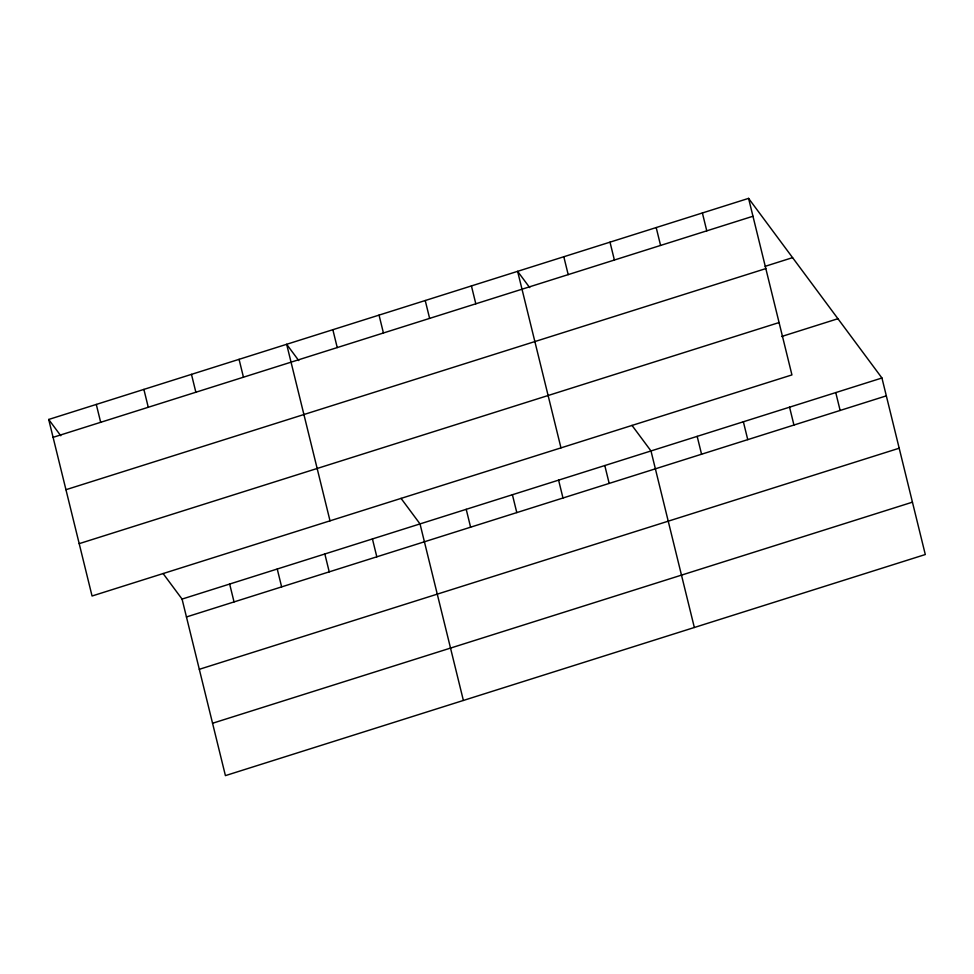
<?xml version="1.0" encoding="UTF-8"?>
<svg xmlns="http://www.w3.org/2000/svg" width="974" height="974" viewBox="0 0 974 974"><rect width="100%" height="100%" fill="white"/><g stroke="black" fill="none" stroke-linecap="round" stroke-linejoin="round"><path stroke-width="1.46" d="M748.58 198.379L791.935 374.917L92.055 596.003L48.7 419.465L748.58 198.379L881.945 377.997L925.3 554.535L225.42 775.621L182.065 599.083L163.084 573.516M53.083 437.338L752.963 216.252M765.162 266.316L792.58 257.647M65.952 489.703L765.82 268.605M79.198 543.65L779.078 322.552M781.635 336.505L837.932 318.717M182.065 599.083L881.945 377.997M186.448 616.956L886.328 395.858M199.317 669.308L899.185 448.223M212.563 723.256L912.443 502.17M529.698 287.61L517.62 271.344L560.975 447.87M631.992 425.382L650.985 450.95L694.34 627.487M298.738 360.575L286.66 344.297L330.016 520.834M401.032 498.347L420.025 523.915L463.381 700.452M48.7 419.465L60.778 435.743M835.753 392.583L840.136 410.456M789.561 407.181L793.944 425.041M702.388 212.977L706.771 230.838M743.369 421.766L747.752 439.639M656.196 227.563L660.579 245.436M697.177 436.364L701.56 454.225M610.004 242.161L614.387 260.021M563.812 256.746L568.195 274.619M604.793 465.548L609.176 483.408M558.601 480.133L562.984 498.006M471.428 285.93L475.811 303.803M512.409 494.731L516.792 512.592M425.236 300.528L429.619 318.388M466.217 509.329L470.6 527.19M379.044 315.113L383.427 332.986M332.852 329.711L337.235 347.572M372.433 538.951L376.816 556.811M324.841 553.987L329.224 571.848M239.068 359.333L243.451 377.206M277.249 569.023L281.632 586.884M191.476 374.369L195.859 392.23M229.657 584.047L234.04 601.92M143.884 389.405L148.267 407.266M96.292 404.441L100.675 422.302"/></g></svg>
